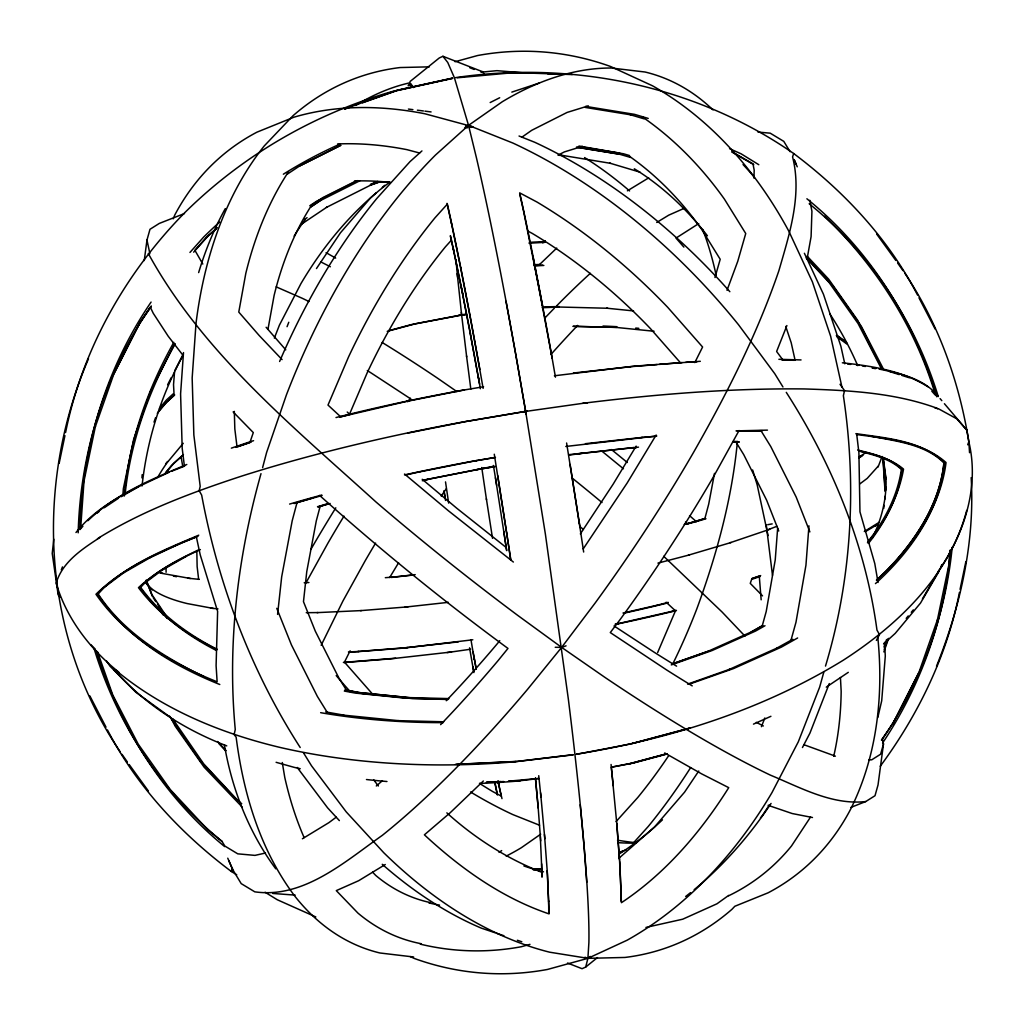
<?xml version="1.0" encoding="UTF-8"?>
<svg xmlns="http://www.w3.org/2000/svg" width="1025" height="1025" viewBox="0 0 1025 1025"><rect width="100%" height="100%" fill="white"/><g stroke="black" fill="none" stroke-linecap="round" stroke-linejoin="round"><path stroke-width="1.5" d="M753.939 178.107L754.195 170.163L752.965 163.795L731.824 151.764M78.182 532.833C80.258 452.461 105.216 372.331 151.136 306.193M80.693 527.939L84.024 480.956L95.479 426.093M122.898 495.062L123.333 488.797L133.698 439.161L150.662 391.037L173.955 345.246M124.294 496.023C128.74 441.89 147.357 389.564 173.814 342.35M125.088 494.524C130.547 441.352 149.073 390.128 175.249 343.708M141.95 477.855L142.167 474.678M142.052 485.952C146.959 440.391 160.899 395.573 183.052 355.406M183.501 352.574L180.592 393.882L182.194 448.309L184.41 466.17M949.829 550.322L948.766 565.416L937.311 620.292M950.521 550.348C944.845 618.793 920.732 685.956 882.589 742.997M952.199 547.312C945.473 615.999 920.937 683.393 881.654 740.191M777.655 528.195L775.233 559.919L766.213 611.515L762.28 625.698L751.133 631.977M808.956 525.851L805.945 565.223L795.977 622.265L791.018 640.125M174.532 372.178L173.532 384.631L174.096 395.343L166.908 401.851L157.312 413.37M53.787 539.201L52.224 553.449L58.169 594.872L60.168 597.127M277.583 614.385L281.683 576.78L292.202 520.79L297.019 502.647M737.359 442.147C731.85 499.29 716.616 555.089 696.833 608.837A381.133 209.228 -71.6 0 1 672.605 664.277M883.742 508.4L884.062 505.376M884.729 499.329L885.062 496.305M885.715 490.257L886.048 487.234M944.153 461.993C939.297 508.477 910.123 549.272 876.413 580.112M144.243 260.568L146.972 240.055L149.983 229.293L159.272 223.437L184.474 213.533M882.474 739.192L883.499 743.932L878.028 784.945L875.017 795.707L865.728 801.563L850.904 807.392M807.059 259.005L811.095 236.647L811.928 211.214L809.814 200.311M267.948 329.371L274.111 295.469A402.3 259.402 69.8 0 1 312.151 204.436M714.489 473.396L708.711 504.095L704.892 518.509L692.387 522.238M59.142 463.351L64.934 435.638M65.574 432.563C82.205 349.461 125.652 272.701 184.936 212.495A465.824 442.838 -20 0 1 392.934 91.302L452.397 78.246M959.426 592.437C947.087 655.5 918.285 714.784 880.219 766.29M960.066 589.362L965.858 561.649M877.797 717.564L881.705 700.805L885.293 656.064L884.562 642.355M567.504 963.039L582.072 968.702L585.723 967.036L587.902 958.337L588.888 942.628A465.824 29.482 81.2 0 0 584.276 848.521L580.214 804.766M261.003 473.653C237.698 556.537 227.191 643.61 235.263 729.531L234.123 734.592L236.134 737.142C243.348 793.645 260.222 850.148 294.828 896.17A465.824 255.725 -71.6 0 0 379.916 952.981L413.613 956.978M262.605 467.618L266.628 452.422L286.449 394.804A465.824 255.725 -71.6 0 1 435.446 155.07L468.528 125.358L502.288 101.744A465.824 255.725 -71.6 0 1 611.387 68.022L645.084 72.019A465.824 255.725 -71.6 0 1 713.016 109.906M320.108 506.491L316.289 520.905L306.77 571.553L303.477 601.675L315.316 631.195L338.762 677.768L346.424 690.145L359.826 692.618L409.526 697.653M823.818 672.131L819.667 687.096L798.308 741.818L771.979 792.594A465.824 342.055 -86 0 1 627.159 940.194L587.902 958.337L547.452 969.458A465.824 342.055 -86 0 1 414.433 958.503L410.256 956.581M825.497 666.083C851.775 578.83 856.964 485.658 843.37 395.676L844.523 390.602L840.039 384.311M883.499 743.932L880.616 754.208L871.75 759.807L868.841 759.961M714.963 277.519L720.203 259.287L701.561 229.216A402.3 295.405 -86 0 0 629.312 156.21M232.432 868.111L231.317 871.468L236.724 874.786M455.664 77.618C572.655 60.334 696.142 85.677 793.683 153.532L792.568 156.889C802.306 195.006 789.417 234.161 778.885 270.702C757.116 334.278 726.623 394.407 693.387 452.666A465.824 120.886 -54.6 0 1 595 603.225L561.636 647.377L527.491 689.415A465.824 120.886 -54.6 0 1 382.325 835.337C345.22 861.423 303.592 898.912 254.777 891.827L241.208 883.627L232.739 869.661L228.921 860.91M940.732 567.555L941.732 564.66M966.716 510.424C949.573 575.602 898.182 624.814 843.178 660.279C762.1 710.082 669.914 739.153 576.345 754.157M88.496 358.763C33.979 485.671 41.999 636.448 120.22 751.825M95.376 426.605L114.236 372.908L139.964 322.298L150.316 307.18L153.25 313.291L168.228 336.264L183.283 355.675M154.006 422.133L155.595 417.623M883.947 647.057L886.599 639.536M884.216 649.389L887.893 638.972M883.858 651.887L888.637 638.344M937.414 619.779L918.554 673.476L892.826 724.086M936.504 666.237C960.399 606.569 974.967 542.135 971.175 477.637M727.02 290.318L737.757 261.311L745.739 233.521L724.432 199.157A444.645 326.501 -86 0 0 642.188 116.799M786.892 325.566L776.617 351.485L782.882 359.954L790.698 360.275M61.321 569.874L62.461 566.902M967.69 444.748L968.843 441.775L966.831 430.128L944.409 403.709M274.354 338.109L279.428 325.104L300.966 283.566A381.133 279.863 -86 0 1 389.705 182.194M287.051 326.693L288.781 322.26M761.421 726.699L764.817 718M829.276 683.598L809.955 733.08L802.447 747.545M878.105 466.926L882.115 456.509M173.187 218.825L174.839 214.891A465.824 297.417 51.4 0 1 256.903 132.187L293.868 117.222A465.824 297.417 51.4 0 1 424.811 113.749L472.922 126.754M657.666 652.515L675.462 610.836L666.16 602.226M321.171 645.302L342.888 601.086L365.143 560.854A381.133 98.9 -54.6 0 1 375.598 543.109M350.127 650.798L344.464 662.137L372.485 694.027M694.809 362.594L702.586 347.014L667.685 307.295A444.645 283.899 51.4 0 0 536.985 202.04L519.701 192.879L522.981 207.627A444.645 28.149 81.2 0 1 551.347 353.663L555.447 377.162M113.954 373.92L139.682 323.311L151.354 306.27M167.626 384.747L171.175 377.738M174.737 370.743L182.565 355.355M918.836 672.464L893.108 723.073L881.436 740.114M876.375 640.433L879.488 634.577L876.964 630.08C865.472 545.236 832.402 464.158 786.277 392.357M305.924 582.93L327.897 543.199A402.3 104.396 -54.6 0 1 343.99 516.126M739.063 430.513L713.874 476.061A444.645 115.389 -54.6 0 1 619.958 619.766L610.285 632.579L666.545 669.902A444.645 75.594 38.1 0 0 692.221 685.879M466.977 128.074L468.528 125.358L454.382 77.708L447.758 62.487L442.928 56.298L439.277 57.964L409.962 81.59M938.452 571.002C964.294 533.717 979.618 487.003 968.843 441.775C959.323 382.018 938.58 323.554 904.78 273.175M922.423 598.92L938.759 570.938M938.81 571.681L920.514 603.059L895.184 633.424L883.588 643.931M389.679 577.536L398.584 562.776M636.141 446.118L613.168 484.146L580.355 533.897M656.141 435.01L627.172 482.98L583.199 548.913M769.391 804.92L762.421 815.516A402.3 256.865 51.4 0 1 760.447 817.899M810.493 817.13L791.518 845.945A444.645 283.899 51.4 0 1 728.621 895.786M316.469 268.55L340.454 232.803L370.525 197.953L376.418 192.7M698.768 771.005L684.546 792.197L654.475 827.047L619.126 858.04M151.085 302.08C105.613 368.705 81.667 449.142 79.886 529.605L82.884 526.273M441.186 496.036L446.375 488.643M407.681 401.736L410.32 398.238M499.764 640.663L496.984 644.097A402.3 104.396 -54.6 0 1 446.259 700.703M159.464 408.36L166.434 399.993L173.225 393.856M158.542 411.294L164.525 404.132L174.698 394.92M165.602 463.877L167.575 461.506M183.244 443.3L167.011 462.775A381.133 205.577 -6.5 0 0 157.607 477.496M165.512 472.666L171.495 465.491L182.834 455.241M165.307 473.512L173.878 463.21L183.437 454.575M867.88 541.674C884.498 520.918 897.541 495.921 901.359 469.437C890.072 458.752 873.812 455.049 859.168 451.09M867.457 542.776C885.344 521.892 898.733 496.228 903.538 469.104C891.109 458.649 874.479 454.242 858.809 450.821M868.521 543.327C885.357 522.071 898.81 496.51 902.051 469.335C890.443 457.778 873.146 453.908 857.682 450.013M887.74 570.207C914.953 540.188 940.104 504.3 943.858 462.852C924.345 443.441 894.172 441.07 868.457 435.702M906.215 618.357L908.24 615.935M911.289 612.284L913.313 609.862M189.958 252.445L203.668 237.07A444.645 422.71 -20 0 1 219.568 222.118M193.648 252.176L208.088 235.993L216.326 228.818M75.978 532.526C99.528 503.006 135.659 488.028 168.92 472.346M87.868 520.713C115.441 494.178 151.879 479.021 186.793 464.492M878.207 466.157L867.214 478.38L859.949 483.826M451.448 240.145L445.427 246.82A402.3 220.849 -71.6 0 0 367.334 372.485L349.538 414.164L347.232 412.037M616.038 821.614L637.742 797.527A402.3 220.849 -71.6 0 0 668.748 755.553M633.732 842.563L648.223 826.496A444.645 244.104 -71.6 0 0 690.632 767.61M542.814 242.899L545.108 240.708M539.432 264.655L556.742 248.088M483.339 780.999L450.052 812.863L424.401 834.824C460.558 868.418 502.019 897.977 549.08 913.903L547.529 875.03L544.467 834.529M876.631 580.137C910.738 549.528 940.271 508.977 946.037 462.518C922 441.339 887.086 438.7 856.477 434.51M875.452 583.609C910.123 552.257 940.13 510.437 944.55 462.749C921.539 440.455 886.202 438.111 855.888 433.626M421.941 150.931L410.013 161.63L376.777 198.504A444.645 244.104 -71.6 0 0 279.607 361.479M382.312 187.434L384.67 185.333M217.364 227.653L207.14 236.532L194.878 250.279L202.809 264.053M585.723 967.036L597.472 957.568M590.323 956.415L587.902 958.337L549.682 952.199A465.824 300.351 69.8 0 1 383.798 852.762L346.219 811.877L311.549 765.842L303.464 752.773M96.722 513.346L99.194 511.488M104.153 507.785L118.49 498.24M97.477 538.842L98.797 537.856C143.103 510.527 192.213 492.346 241.477 476.164A465.824 98.9 -9.6 0 1 463.812 421.839L525.633 411.345L545.364 533.961L568.298 698.768A465.824 29.482 81.2 0 1 583.917 844.267L586.748 882.23M123.73 572.757L103.717 587.722L98.144 593.911C122.949 631.964 163.206 656.538 203.117 676.308M865.894 452.602L859.104 456.983M879.13 522.327L864.306 531.527M875.004 526.107L876.311 525.133M336.226 817.194L328.858 822.665L302.388 838.77M355.701 105.434C372.267 95.12 390.845 87.035 409.923 82.807L413.626 87.535M728.647 895.414L716.975 903.794L682.727 919.194L645.942 927.433M848.29 672.336L826.265 687.147M521.917 137.158L531.706 130.316L567.107 112.43L588.35 105.857M499.06 852.403L501.673 850.583M540.7 834.183L521.379 847.688A381.133 209.228 -71.6 0 1 506.196 856.106M464.581 128.048L468.528 125.358L512.923 143.064A465.824 297.417 51.4 0 1 738.525 324.746L774.746 373.677L782.959 386.976M287.205 174.212L299.864 165.819L340.569 145.383M309.793 205.794L316.392 201.374L357.763 180.605M310.665 205.782L322.939 197.556L355.701 181.118M310.626 207.024L319.864 200.836L359.813 180.784M311.203 206.717L320.799 200.285M301.901 223.898L327.385 206.832M627.39 190.817L648.684 177.863M656.73 222.463L668.71 215.173L684.111 208.357M698.717 223.591L676 238.095L683.88 247.102M385.259 864.523L358.648 880.718L336.29 890.623L357.981 913.134A444.645 244.104 -71.6 0 0 421.121 943.705M121.181 496.702L138.631 486.696M100.258 537.241C82.577 548.823 62.346 561.751 56.157 583.225C66.676 618.844 90.2 649.222 118.887 672.233M123.538 572.898L150.585 557.369M186.153 556.408L161.847 570.336L143.743 583.878L140.643 587.325C160.041 614.154 187.754 634.424 217.121 649.273M859.053 457.496L863.024 455.215M859.001 457.752L861.692 456.202M865.548 531.527L878.066 524.121M762.882 625.519L752.068 631.605L707.737 651.439L672.592 663.816M764.996 625.737L755.54 631.067L712.144 650.516L671.285 664.918M776.976 648.031L792.799 639.28M797.629 637.973L781.383 647.121L733.426 668.62L688.967 684.29M490.168 102.551L499.688 97.747M557.984 155.147L564.403 151.905L582.443 146.332M298.928 166.37L340.864 145.319M326.45 207.383L371.908 184.487L379.352 181.848M150.15 557.651L183.834 541.802M199.145 549.605C178.043 559.637 156.441 570.618 139.951 587.44C158.99 614.898 187.011 635.449 216.544 650.567M200.375 549.579C178.376 559.688 156.223 571.002 138.465 587.671C158.734 614.488 186.922 634.706 216.903 649.543M408.283 85.126L410.602 84.063L413.19 87.381M408.27 85.818L410.589 84.755L412.434 87.125M485.043 75.145L482.262 71.596L480.968 72.198L496.933 70.661L528.464 73.262M729.018 669.53L777.911 647.659M753.478 724.124L770.915 716.308M171.88 471.128L184.551 466.157M198.748 535.165C162.949 550.31 124.819 565.505 97.465 594.026C125.857 637.345 172.559 665.558 219.798 684.508M197.966 536.242C161.976 551.181 124.089 566.505 95.966 594.257C124.909 635.974 170.727 663.226 217.133 681.804L216.096 665.661L217.62 611.387L200.208 554.82L196.352 536.844M183.398 542.084L196.698 536.818M776.976 526.273L766.674 530.245M344.374 108.996L397.341 90.226L452.563 78.092M344.861 109.047L352.228 106.433M362.542 102.782L396.406 90.764L452.589 78.438M370.973 185.025L379.788 181.912M618.793 852.467L626.134 849.866M618.869 852.646L623.328 851.07M672.285 663.88L708.672 651.054M687.583 684.136L729.954 669.158M566.056 645.84L561.636 647.377L555.23 647.288M233.405 870.763L231.317 871.468C180.9 833.62 136.594 786.213 107.484 729.992M231.355 448.143L247.743 442.544A444.645 94.403 -9.6 0 1 253.572 440.699M235.686 447.348L251.202 442.006M238.184 446.554L249.882 442.557L253.303 432.576L233.136 411.922M730.12 542.738L769.724 529.297M760.665 575.576L751.927 578.561L750.262 583.379L762.523 595.858M752.171 578.574L759.282 576.153L761.165 599.817M752.798 579.01L760.294 576.447M511.834 92.109L539.368 83.012M522.596 412.319L525.633 411.345L522.558 412.088M295.328 503.096L321.901 495.562M294.034 503.531L312.779 497.945M317.519 506.709L328.141 503.544M318.455 506.811L329.076 503.647M318.198 507.003L330.127 503.454M705.315 518.432L686.84 523.954M698.371 520.995L705.956 518.74M688.441 555.153L731.12 542.494M465.517 126.254L468.528 125.358L470.911 127.472M455.074 61.718L477.548 55.542A465.824 342.055 -86 0 1 610.567 66.497L652.438 85.767A465.824 342.055 -86 0 1 788.942 231.419L812.389 281.849L830.66 336.303L841.897 386.925M529.976 944.358L521.174 946.767A444.645 326.501 -86 0 1 420.276 944.14M388.616 330.703L411.307 324.618L463.403 314.752M387.232 331.344L415.714 323.695L464.338 314.38M632.489 743.407L689.825 728.019M688.89 728.391L631.554 743.778L576.37 754.349M665.379 754.08L630.413 763.471L611.553 767.084M629.478 763.843L667.275 753.695M667.326 753.952L633.886 762.933L611.284 767.264L613.27 785.816M339.723 417.098L352.523 413.78M341.876 416.56L407.86 401.121M684.252 524.377L693.387 521.994M687.724 523.839L696.859 521.456M657.935 563.122L689.441 554.909M657.127 605.237L668.172 602.354M671.99 611.348L676.064 610.311M406.092 474.921L419.814 471.795M422.672 480.302L493.845 466.234M422.313 480.751L429.449 479.111M623.008 613.027L658.127 604.993M617.14 623.879L672.989 611.105M265.462 853.031L254.969 855.388L237.762 853.838L224.808 846.009L222.092 841.538L208.19 830.186L170.188 789.455L138.208 744.124L112.776 694.976L97.477 651.695M406.861 401.364L464.44 389.91M408.014 433.05L468.284 421.057M418.802 472.038L476.394 460.584M424.978 479.892L480.648 468.963M615.09 624.238L618.139 623.636M767.738 524.685L772.184 523.89M483.569 386.745L459.969 390.692A444.645 94.403 -9.6 0 0 335.995 417.547M467.285 421.301L527.363 411.127M495.472 457.381L471.923 461.365A444.645 94.403 -9.6 0 0 404.516 474.908M475.395 460.827L494.768 457.547M476.177 469.745L495.344 466.503M479.649 469.207L493.55 466.849M554.384 375.778L633.847 366.194L700.318 361.3M523.89 411.666L587.222 402.71M565.813 446.464L656.794 435.984M568.632 454.677L638.498 447.143M568.76 455.164L583.225 453.153M472.82 639.779L403.12 648.146L349.717 652.272M447.079 652.592L470.616 649.222M458.88 315.226L466.567 314.38M459.93 315.29L466.298 314.534M573.206 754.656L512.564 761.985A465.824 251.266 -6.5 0 1 280.363 747.507C221.925 733.592 164.897 710.363 118.029 672.092L116.337 670.388M573.27 754.836L517.087 761.511L456.535 764.394M538.125 778.449L508.477 781.191L520.457 780.73M538.958 778.539L515.934 781.204A444.645 239.85 -6.5 0 1 479.943 783.408M573.462 373.01L630.375 366.732M582.764 403.312C656.231 394.164 730.197 388.155 804.292 388.936C848.803 390.346 894.248 392.652 936.478 408.04L937.58 408.642M583.75 403.248L586.915 402.902M585.416 443.684L642.329 437.393M578.766 453.755L633.822 447.528M394.651 576.934L415.202 574.653M391.178 577.472L413.318 575.012M406.605 606.941L448.373 602.341M404.683 607.312L407.771 606.967M406.592 647.608L458.188 641.919M451.538 651.99L391.153 658.806L344.028 662.586M457.317 77.797L512.859 72.724L528.772 73.275M533.064 869.405L541.021 868.675M533.09 869.623L540.995 868.905M533.679 869.687L541.469 868.969M629.401 366.783L657.025 364.593M659.459 364.375L682.099 362.581M641.355 437.457L655.59 436.317M629.376 448.117L636.563 447.566M385.323 577.69L395.624 576.883M360.505 610.644L407.591 606.877M357.93 651.516L407.578 647.544M343.401 662.393L395.599 658.217M865.728 801.563C831.993 805.266 800.679 787.648 770.505 775.182A465.824 79.194 38.1 0 1 604.968 677.41L561.636 647.377L517.523 615.231A465.824 79.194 38.1 0 1 375.868 501.878C293.099 426.72 202.681 352.856 148.317 253.547L149.893 253.688M529.028 243.22L544.967 242.336M533.679 264.757L540.021 264.45M534.653 265.513L542.571 265.129M534.345 265.898L543.852 265.449M542.238 307.731L558.971 307.052M455.484 764.33L516.036 761.447M486.606 782.229L500.661 781.562M486.363 782.357L503.749 781.537M685.751 362.338L696.846 361.838M736.04 430.884L767.456 430.128M737.321 431.205L762.421 430.667M304.207 582.738L308.909 582.52M317.045 612.63L361.492 610.58M348.436 651.951L358.917 651.452M429.385 66.843L400.083 67.547A465.824 300.351 69.8 0 0 293.048 115.697L264.258 145.922A465.824 300.351 69.8 0 0 196.018 323.298L192.162 377.969L193.853 434.997L200.195 486.363L199.157 490.629L201.669 495.126C218.261 584.404 250.946 671.067 300.197 747.494M778.885 359.301L801.05 359.929M745.854 430.833L761.011 430.731L770.813 446.618L796.169 497.048L809.878 531.885M733.067 441.493L737.769 441.468M732.734 442.018L738.999 441.967M732.952 442.07L739.14 442.031M306.244 612.694L318.019 612.566M557.92 306.988L607.697 308.256M573.398 326.309L615.474 327.347L654.065 331.254M573.039 326.334L616.525 327.411M448.771 698.589L408.475 697.589L358.776 692.554L344.887 689.992M448.489 699.204L405.003 698.127L355.303 693.092L344.31 691.068M448.156 699.473L412.306 698.576L362.619 693.553L345.335 690.363M397.79 720.639L443.684 721.779M511.821 72.48L572.27 74.569M547.863 73.928L558.997 74.312M558.881 155.3L562.072 155.416M781.652 359.801L793.619 360.3M272.804 893.454L295.149 895.12M757.988 132.071L770.223 133.173L783.792 141.373L790.044 151.674M606.646 308.192L633.553 310.921M842.358 362.799C871.788 366.015 902.384 370.614 927.843 386.72M847.726 364.131L850.647 364.426M859.27 365.348L856.516 365.028M187.639 578.177L199.17 579.356M210.548 608.107L217.992 608.914M342.863 715.078L398.84 720.703M408.398 109.073L412.896 109.637M417.393 110.2L423.376 110.956M424.914 111.148L431.077 111.93M585.659 106.382L634.552 114.352L648.236 118.426M585.313 107.433L631.08 114.89M578.946 146.024L619.83 153.173M579.919 146.665L623.533 153.776L629.529 155.557M577.062 147.228L619.023 154.07L630.567 157.44M576.46 147.203L620.061 154.314M561.021 155.172L610.657 163.334M325.771 711.927L343.9 715.142M862.32 365.925L865.369 366.489M872.993 367.911L876.042 368.475M879.091 369.051C900.232 373.574 924.435 378.545 938.272 396.572C915.351 321.607 870.366 252.957 809.173 203.757M872.134 368.026L875.183 368.603M160.054 573.026L190.407 578.497M173.443 576.127L176.518 576.703M213.315 608.44L187.178 603.558A381.133 80.924 -9.6 0 1 146.383 583.545M812.479 817.514L792.171 813.53L768.135 805.33M419.609 153.02L406.938 149.65A444.645 283.899 51.4 0 0 337.609 143.948M276.109 762.305L294.29 767.379A444.645 239.85 -6.5 0 0 300.222 768.712M630.042 114.646L644.097 118.849M609.619 163.09L640.048 172.174M888.496 371.191L899.207 374.599M901.923 375.419L909.393 377.777M934.646 407.719L939.143 409.129L956.812 418.815L966.831 430.128M158.503 571.988L162.821 573.359M542.058 872.39C507.067 858.783 474.678 838.066 446.849 812.863M494.947 932.712L481.34 928.137A444.645 286.705 69.8 0 1 382.248 864.293M496.459 933.224L503.916 935.735M517.343 940.258L521.827 941.77M835.401 756.168L803.92 744.714M584.967 957.235L587.902 958.337L624.917 957.452A465.824 300.351 69.8 0 0 731.952 909.303L734.822 906.279L768.097 892.813A465.824 297.417 51.4 0 0 850.161 810.109C876.926 757.052 883.717 696.295 877.836 637.691M442.928 56.298L482.262 71.596M469.822 67.752L474.203 69.457M226.768 745.88C183.949 729.48 144.243 703.957 113.813 669.415M519.047 136.017L534.794 142.296A444.645 283.899 51.4 0 1 729.851 291.702M539.534 825.228L512.859 814.593A381.133 243.348 51.4 0 1 470.539 791.979M276.199 286.872L302.208 298.262A381.133 64.793 38.1 0 1 308.948 301.529M729.544 148.651L741.062 153.788L758.795 164.705M732.222 152.161L753.798 164.705M315.815 916.939L277.25 899.732L265.103 892.25M320.902 261.952L330.37 266.769M527.99 231.15L532.18 233.38A402.3 256.865 51.4 0 1 650.439 328.602L680.536 362.863M326.078 252.675L335.662 258.095M664.7 752.952L701.664 773.875L728.724 787.661C700.728 832.223 665.494 873.428 621.419 902.692L619.869 863.819L616.807 823.318M410.961 399.045L371.422 373.151A402.3 68.393 38.1 0 0 367.309 370.55M614.039 625.955L653.578 651.849A402.3 68.393 38.1 0 0 676.59 666.16M456.932 391.627L437.649 378.263A381.133 64.793 38.1 0 0 382.184 342.491M837.412 335.649L845.074 341.197M836.336 335.354L846.701 342.863M836.618 336.584L846.817 343.977M168.331 715.783L135.902 692.285L109.995 666.173L106.562 661.035M506.286 547.568L456.919 508.362L422.21 479.277M513.371 562.046L448.322 510.706L404.529 474.011M611.451 449.552L627.326 462.493M601.457 450.782L623.456 468.784M793.683 153.532C844.1 191.38 888.406 238.787 917.516 295.008M806.893 198.773C869.303 249.254 913.916 320.133 936.786 396.803M241.721 803.702L234.751 797.847L200.362 760.998L169.266 715.822M242.092 806.957L204.116 767.174L175.185 726.174L170.675 717.462M222.387 841.627C161.54 792.312 116.978 723.688 94.197 648.902M224.667 846.599C163.193 796.399 119.028 726.366 96.35 650.542M579.855 526.504L583.379 529.464M689.556 515.652L696.398 521.661M685.456 522.109L687.634 524.031M319.595 495.421C379.929 549.362 442.749 600.535 507.977 648.428L498.073 660.625A444.645 115.389 -54.6 0 1 440.622 724.649M663.713 556.293L722.01 611.951L744.932 636.089M340.851 416.97L328 405.067L348.628 356.751A444.645 244.104 -71.6 0 1 434.946 217.864L447.361 204.09L450.641 218.838A444.645 28.149 81.2 0 1 479.008 364.874L483.108 388.373M90.905 644.738L95.325 649.197M372.588 872.16L375.739 875.44A402.3 220.849 -71.6 0 0 430.449 902.602M282.08 359.621L259.158 335.482L238.774 312.087L245.821 273.329A444.645 286.705 69.8 0 1 288.512 171.726M876.606 233.982L895.812 260.452M824.6 216.198C875.798 265.539 915.389 327.052 935.582 395.445M807.175 256.173L828.674 279.197L857.605 320.21L882.192 369.141M806.637 257.736L832.428 285.373L861.359 326.386L883.652 369.474M806.227 257.993L829.11 282.528L858.053 323.528L881.064 368.001M217.582 741.511L226.115 750.646M218.645 743.33L225.154 750.313M238.056 800.704L203.68 763.856L172.572 718.679M148.394 791.018L129.188 764.548M339.365 820.615L327.603 807.828L297.212 767.456M931.827 391.204L934.8 394.561M147.036 584.173L152.161 589.964M266.116 327.27L285.77 349.833M940.079 398.61L941.808 400.647M373.613 779.717L378.34 785.996M897.605 263.002L902.987 270.638M122.013 754.362L127.395 761.998M168.138 618.857L151.931 594.628L146.28 580.06M153.25 597.754L155.813 601.585M157.517 604.135L160.938 609.234M162.642 611.784L166.908 618.152M161.386 612.361L163.09 614.91M275.776 868.828C248.819 832.402 231.97 789.186 224.36 744.663M327.026 712.029L317.378 696.436L291.459 644.956L276.776 608.325M735.963 442.044L743.74 454.652L766.674 500.277L778.757 531.001M918.989 297.852L935.146 329.089M89.854 695.911L106.011 727.148M804.394 253.278L823.447 294.252L840.884 346.232L844.792 363.824M794.17 159.708L796.079 164.09M794.132 159.644L797.245 166.806M227.755 858.194L232.739 869.661M146.319 580.791L152.405 596.473M785.739 326.424L791.21 342.76L795.118 360.364M752.632 469.975L757.18 484.851L768.058 535.601M468.528 125.358L476.394 157.619A465.824 29.482 81.2 0 1 515.319 351.998L525.633 411.422M519.662 193.661L523.801 212.226M446.99 203.36L451.461 223.437M450.449 235.635L454.395 253.611M450.334 236.032L453.87 251.907M498.265 782.6L501.981 798.629M146.972 240.055L149.573 252.176M523.724 211.893L542.545 305.796M451.397 223.104L460.699 268.05M453.05 247.294L462.762 293.97M453.793 251.561L462.224 292.266M498.15 781.204L498.868 784.65M497.971 780.935L501.212 796.066L492.82 791.62A402.3 256.865 51.4 0 1 479.444 783.356M494.832 781.998L497.433 794.542M532.962 256.506L552.168 358.276M460.622 267.717L470.206 317.007M461.404 287.653L470.501 333.843M462.147 291.92L470.821 336.559M505.991 301.299L516.139 356.597M470.129 316.674L479.828 369.487M470.001 331.959L478.713 379.429M470.757 336.226L479.533 384.029M473.14 652.182L476.202 668.889M473.96 656.782L476.202 669.03M472.833 666.724L473.922 672.579M516.075 356.264L526.171 414.318M478.329 376.559L480.341 388.718M470.962 639.664L474.332 659.652M469.553 647.838L473.653 671.337M878.041 582.469L874.786 563.571L859.962 511.847L858.899 452.743L856.746 434.498M181.066 456.714L182.757 466.477M715.988 275.289L715.488 272.278A402.3 220.849 -71.6 0 0 702.676 229.369M282.272 762.523L284.783 777.501A444.645 244.104 -71.6 0 0 304.118 837.592M566.607 443.005L580.048 527.567M494.281 454.216L510.86 560.124M493.422 465.452L496.638 485.222M570.105 464.453L579.227 522.968M497.766 475.664L506.888 534.179M495.447 477.752L506.734 550.63M486.375 498.791L492.525 538.317M578.856 520.098L583.661 552.027M506.734 533.115L510.617 559.394M503.787 531.552L506.568 550.361M481.75 467.515L486.516 499.841M445.516 481.891L448.643 503.096M444.094 490.732L445.542 500.456M444.056 491.334L444.952 497.433M883.23 457.586L886.087 479.213M883.076 458.162L886.074 480.853A381.133 205.577 -6.5 0 1 872.403 538.048M466.516 355.829L470.834 389.154M766.264 524.954L772.491 575.384M237.031 446.849L234.828 428.988L234.315 411.384M461.34 312.497L466.67 356.892M198.645 579.343L197.133 566.518L196.813 550.63M611.079 764.483L617.165 827.572M538.74 775.694L540.931 797.027M457.214 273.649L461.634 314.906M540.572 792.761L544.826 838.783M535.447 778.026L538.24 808.097M535.422 778.231L537.869 804.535M455.958 259.748L457.586 277.211M616.781 824.01L619.484 860.257M537.882 803.843L540.688 840.897M968.843 441.775L969.548 452.691M883.114 458.354L885.177 490.014M882.884 458.29L885.036 491.449M840.436 677.551L841.166 691.273A444.645 283.899 51.4 0 1 833.709 756.309M619.6 861.448L620.971 890.366M547.171 870.776L548.631 901.577M540.329 836.631L542.11 877.016M166.012 567.555L166.101 572.257M620.983 889.674L621.06 901.129M548.644 900.885L548.759 913.262M541.661 863.883L541.841 876.759M439.558 905.126A402.3 295.405 -86 0 1 428.911 902.935M771.069 803.433A444.645 326.501 -86 0 1 694.156 889.687M690.543 892.634A444.645 326.501 -86 0 1 685.674 896.465M662.457 819.808A381.133 279.863 -86 0 1 618.652 854.337M743.035 164.538A444.645 326.501 -86 0 1 754.49 177.389M634.321 168.779A381.133 279.863 -86 0 1 707.429 235.814M289.614 504.069A444.645 94.403 -9.6 0 1 321.799 495.037M676.462 610.567A444.645 94.403 -9.6 0 1 615.577 624.366M667.839 602.918A402.3 85.421 -9.6 0 1 624.545 613.053M198.645 272.586A444.645 286.705 69.8 0 1 225.295 208.613M294.124 236.096A381.133 245.744 69.8 0 1 305.463 219.171M584.558 157.568A402.3 259.402 69.8 0 1 629.581 190.932M543.493 871.814A381.133 245.744 69.8 0 1 523.903 865.958M350.563 691.99A381.133 243.348 51.4 0 1 336.2 675.565M635.615 843.152A381.133 243.348 51.4 0 1 618.216 842.665M636.025 842.729A402.3 256.865 51.4 0 1 617.498 840.192M497.292 794.887A444.645 28.149 81.2 0 1 494.716 782.37M354.509 181.002A402.3 256.865 51.4 0 1 390.512 182.424M373.856 182.54A381.133 243.348 51.4 0 1 389.385 181.848M386.963 781.511A444.645 239.85 -6.5 0 1 366.463 779.525M443.21 722.638A444.645 239.85 -6.5 0 1 320.646 712.683M543.327 307A381.133 205.577 -6.5 0 1 559.266 306.552M529.413 242.348A444.645 239.85 -6.5 0 1 545.057 241.593M603.007 326.04A402.3 217.005 -6.5 0 1 616.922 326.693M635.743 328.051A402.3 217.005 -6.5 0 1 638.87 328.333M571.617 477.624A381.133 64.793 38.1 0 1 601.995 502.519M763.356 725.969A444.645 75.594 38.1 0 1 756.322 722.33M311.126 548.939A444.645 115.389 -54.6 0 1 335.803 507.836M544.634 318.288A381.133 98.9 -54.6 0 1 554.397 308.141M556.549 305.937A381.133 98.9 -54.6 0 1 590.349 273.329M551.078 354.291A402.3 104.396 -54.6 0 1 577.664 325.412M382.415 780.666A444.645 115.389 -54.6 0 1 376.29 785.983M304.476 219.388A381.133 362.325 -20 0 1 307.077 217.684M370.371 184.359A381.133 362.325 -20 0 1 377.584 181.438M283.361 174.199A444.645 422.71 -20 0 1 340.197 143.974M829.994 314.111A381.133 362.325 -20 0 1 857.694 365.618"/></g></svg>
